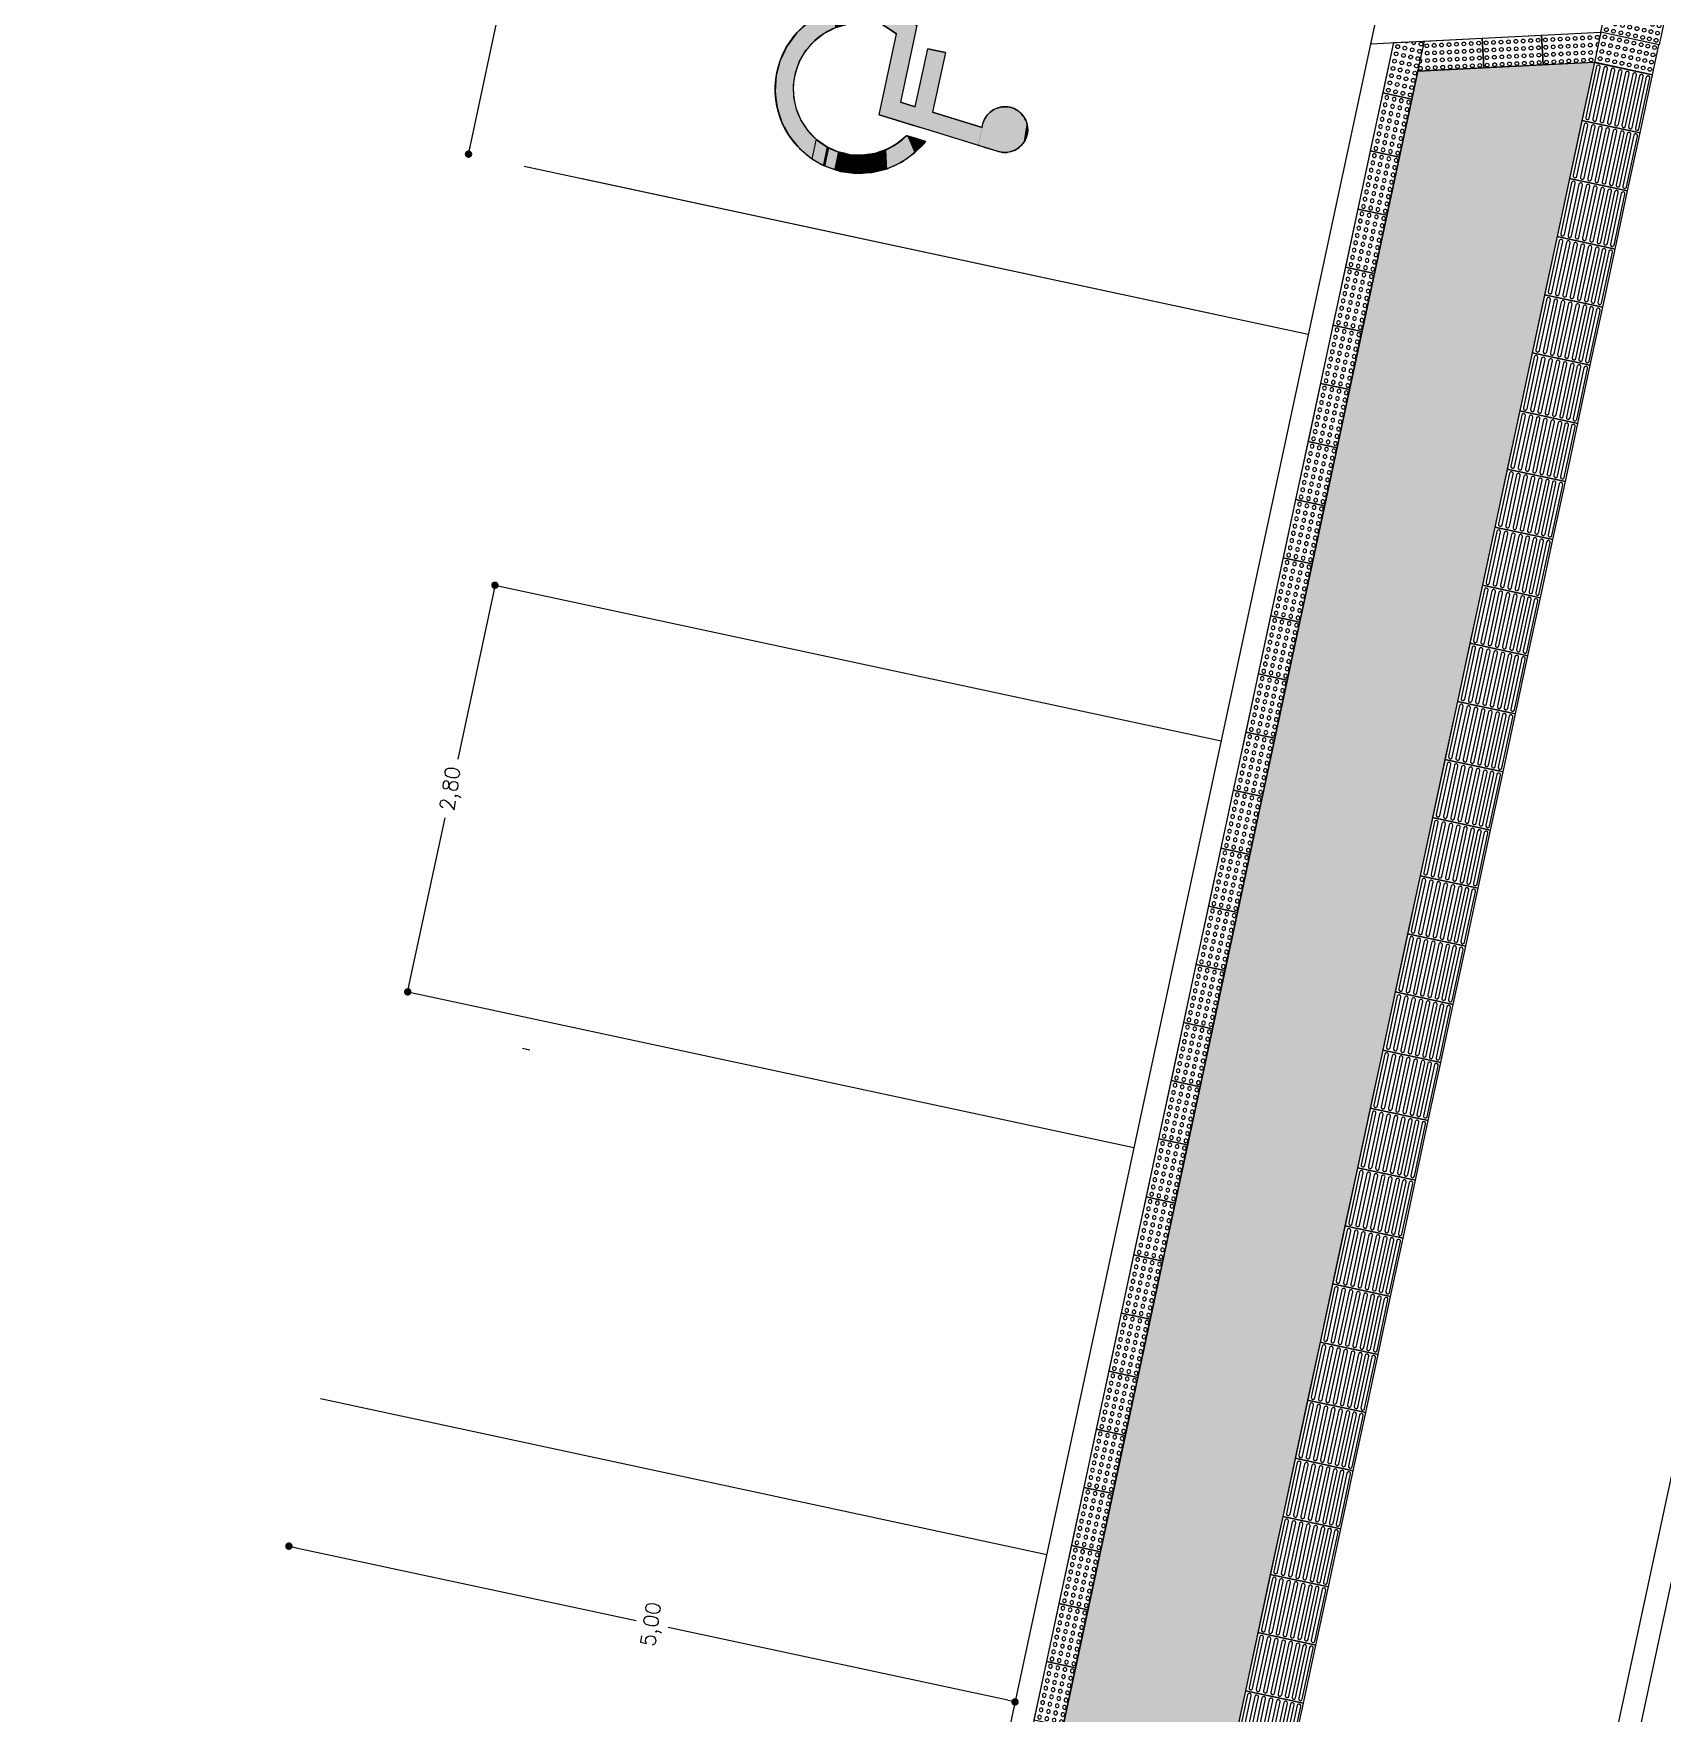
# Model space of a CAD drawing. Header units: millimetres. Extents: x 338 to 506, y 179 to 335.
# Drawn here: x 360.18 to 371.15, y 303.4 to 314.71 of the extents above; entities that cross this region are included whole.
import ezdxf

# ---------------------------------------------------------------- set-up
doc = ezdxf.new("R2010")
doc.units = ezdxf.units.MM
for name, color, linetype in [('ANDEN', 251, 'Continuous'), ('COTAS', 30, 'Continuous'), ('MOBILIARIO_URBANO', 51, 'Continuous'), ('MUROS', 32, 'Continuous'), ('PISO', 253, 'Continuous')]:
    doc.layers.add(name, color=color, linetype=linetype)
doc.styles.add('NOTAS', font='simplex.shx')
doc.styles.get("Standard").update_dxf_attribs({"font": 'ARIALUNI.ttf'})
doc.dimstyles.new('ROMANS', dxfattribs={"dimtxt": 0.1, "dimasz": 0.05, "dimexe": 0.04, "dimexo": 0.5, "dimgap": 0.05, "dimtad": 1, "dimtih": 1, "dimtoh": 1, "dimdec": 4, "dimzin": 5, "dimdsep": 46, "dimtxsty": 'Standard', "dimsah": 1, "dimcen": 0.05, "dimse1": 1, "dimse2": 1, "dimclrd": 7, "dimclre": 7, "dimclrt": 7, "dimadec": 0, "dimazin": 0, "dimtfac": 1, "dimtdec": 4, "dimtix": 1, "dimtmove": 2, "dimatfit": 3, "dimfxl": 1, "dimtolj": 1, "dimarcsym": 0})

# ---------------------------------------------------------------- blocks, each defined once
blk = doc.blocks.new('*U27')
at = {"linetype": 'Continuous'}
for p, q in [((0.954, 2.144), (0.965, 2.151)), ((0.965, 2.151), (0.98, 2.158)), ((0.98, 2.158), (0.991, 2.163)), ((0.991, 2.163), (1.008, 2.168)), ((1.008, 2.168), (1.019, 2.17)), ((1.019, 2.17), (1.048, 2.172)), ((1.048, 2.172), (1.058, 2.17)), ((1.058, 2.17), (1.077, 2.168)), ((1.077, 2.168), (1.09, 2.163)), ((1.09, 2.163), (1.105, 2.158)), ((1.105, 2.158), (1.117, 2.151)), ((1.117, 2.151), (1.13, 2.144)), ((0.888, 2.034), (0.891, 2.048)), ((0.891, 2.048), (0.894, 2.062)), ((0.894, 2.062), (0.9, 2.076)), ((0.9, 2.076), (0.905, 2.089)), ((0.905, 2.089), (0.913, 2.102)), ((0.913, 2.102), (0.921, 2.113)), ((0.921, 2.113), (0.932, 2.125)), ((0.932, 2.125), (0.941, 2.134)), ((0.941, 2.134), (0.954, 2.144)), ((1.13, 2.144), (1.141, 2.134)), ((1.141, 2.134), (1.152, 2.125)), ((1.152, 2.125), (1.161, 2.113)), ((1.161, 2.113), (1.17, 2.102)), ((1.17, 2.102), (1.177, 2.089)), ((1.177, 2.089), (1.184, 2.076)), ((1.184, 2.076), (1.188, 2.062)), ((1.188, 2.062), (1.192, 2.048)), ((1.192, 2.048), (1.194, 2.034)), ((0.888, 2.02), (0.888, 2.034)), ((0.888, 2.004), (0.888, 2.02)), ((0.889, 1.991), (0.888, 2.004)), ((0.892, 1.962), (0.889, 1.991)), ((0.894, 1.936), (0.892, 1.962)), ((0.896, 1.913), (0.894, 1.936)), ((1.172, 1.936), (1.154, 1.913)), ((1.185, 1.962), (1.172, 1.936)), ((1.193, 1.991), (1.185, 1.962)), ((1.194, 2.004), (1.193, 1.991)), ((1.194, 2.034), (1.195, 2.02)), ((1.195, 2.02), (1.194, 2.004)), ((0.898, 1.894), (0.896, 1.913)), ((0.899, 1.879), (0.898, 1.894)), ((0.9, 1.869), (0.899, 1.879)), ((0.9, 1.865), (0.9, 1.869)), ((0.9, 1.864), (0.9, 1.865)), ((0.931, 1.517), (0.9, 1.864)), ((1.023, 1.864), (1.053, 1.517)), ((1.057, 1.865), (1.052, 1.864)), ((1.08, 1.869), (1.057, 1.865)), ((1.108, 1.879), (1.08, 1.869)), ((1.133, 1.894), (1.108, 1.879)), ((1.154, 1.913), (1.133, 1.894)), ((0.941, 1.395), (0.931, 1.517)), ((1.464, 1.517), (1.464, 1.395)), ((0.95, 1.291), (0.941, 1.395)), ((1.064, 1.395), (1.073, 1.291)), ((0.961, 1.169), (0.95, 1.291)), ((1.601, 1.291), (1.649, 1.169)), ((1.692, 0.731), (1.518, 1.169)), ((1.649, 1.169), (1.824, 0.731)), ((1.824, 0.731), (1.994, 0.798)), ((1.994, 0.798), (2.021, 0.731)), ((1.711, 0.685), (1.692, 0.731)), ((1.755, 0.572), (1.711, 0.685)), ((2.039, 0.685), (1.755, 0.572)), ((2.021, 0.731), (2.039, 0.685))]:
    blk.add_line(p, q, dxfattribs=at)
at = {"linetype": 'Continuous', "extrusion": (0, 0, -1)}
for points in [[(-0.965, 2.151), (-1.13, 2.144), (-0.954, 2.144)], [(-0.98, 2.158), (-1.117, 2.151), (-0.965, 2.151)], [(-0.965, 2.151), (-1.117, 2.151), (-1.13, 2.144)], [(-0.991, 2.163), (-1.105, 2.158), (-0.98, 2.158)], [(-0.98, 2.158), (-1.105, 2.158), (-1.117, 2.151)], [(-1.008, 2.168), (-1.09, 2.163), (-0.991, 2.163)], [(-0.991, 2.163), (-1.09, 2.163), (-1.105, 2.158)], [(-1.019, 2.17), (-1.077, 2.168), (-1.008, 2.168)], [(-1.008, 2.168), (-1.077, 2.168), (-1.09, 2.163)], [(-1.048, 2.172), (-1.058, 2.17), (-1.019, 2.17)], [(-1.019, 2.17), (-1.058, 2.17), (-1.077, 2.168)], [(-0.891, 2.048), (-1.194, 2.034), (-0.888, 2.034)], [(-0.894, 2.062), (-1.192, 2.048), (-0.891, 2.048)], [(-0.891, 2.048), (-1.192, 2.048), (-1.194, 2.034)], [(-0.9, 2.076), (-1.188, 2.062), (-0.894, 2.062)], [(-0.894, 2.062), (-1.188, 2.062), (-1.192, 2.048)], [(-0.905, 2.089), (-1.184, 2.076), (-0.9, 2.076)], [(-0.9, 2.076), (-1.184, 2.076), (-1.188, 2.062)], [(-0.913, 2.102), (-1.177, 2.089), (-0.905, 2.089)], [(-0.905, 2.089), (-1.177, 2.089), (-1.184, 2.076)], [(-0.921, 2.113), (-1.17, 2.102), (-0.913, 2.102)], [(-0.913, 2.102), (-1.17, 2.102), (-1.177, 2.089)], [(-0.932, 2.125), (-1.161, 2.113), (-0.921, 2.113)], [(-0.921, 2.113), (-1.161, 2.113), (-1.17, 2.102)], [(-0.941, 2.134), (-1.152, 2.125), (-0.932, 2.125)], [(-0.932, 2.125), (-1.152, 2.125), (-1.161, 2.113)], [(-0.954, 2.144), (-1.141, 2.134), (-0.941, 2.134)], [(-0.941, 2.134), (-1.141, 2.134), (-1.152, 2.125)], [(-0.954, 2.144), (-1.13, 2.144), (-1.141, 2.134)], [(-0.888, 2.034), (-1.195, 2.02), (-0.888, 2.02)], [(-0.888, 2.034), (-1.194, 2.034), (-1.195, 2.02)], [(-0.888, 2.02), (-1.194, 2.004), (-0.888, 2.004)], [(-0.888, 2.02), (-1.195, 2.02), (-1.194, 2.004)], [(-0.888, 2.004), (-1.193, 1.991), (-0.889, 1.991)], [(-0.888, 2.004), (-1.194, 2.004), (-1.193, 1.991)], [(-0.889, 1.991), (-1.185, 1.962), (-0.892, 1.962)], [(-0.889, 1.991), (-1.193, 1.991), (-1.185, 1.962)], [(-0.892, 1.962), (-1.172, 1.936), (-0.894, 1.936)], [(-0.892, 1.962), (-1.185, 1.962), (-1.172, 1.936)], [(-0.894, 1.936), (-1.154, 1.913), (-0.896, 1.913)], [(-0.894, 1.936), (-1.172, 1.936), (-1.154, 1.913)], [(-0.896, 1.913), (-1.133, 1.894), (-0.898, 1.894)], [(-0.896, 1.913), (-1.154, 1.913), (-1.133, 1.894)], [(-0.898, 1.894), (-1.108, 1.879), (-0.899, 1.879)], [(-0.898, 1.894), (-1.133, 1.894), (-1.108, 1.879)], [(-0.899, 1.879), (-1.08, 1.869), (-0.9, 1.869)], [(-0.899, 1.879), (-1.108, 1.879), (-1.08, 1.869)], [(-0.9, 1.869), (-1.057, 1.865), (-0.9, 1.865)], [(-0.9, 1.869), (-1.08, 1.869), (-1.057, 1.865)], [(-0.9, 1.865), (-1.023, 1.864), (-0.9, 1.864)], [(-0.9, 1.865), (-1.023, 1.865), (-1.023, 1.864)], [(-0.9, 1.864), (-1.053, 1.517), (-0.931, 1.517)], [(-0.9, 1.864), (-1.023, 1.864), (-1.053, 1.517)], [(-1.023, 1.865), (-1.057, 1.865), (-1.052, 1.864)], [(-0.931, 1.517), (-1.464, 1.395), (-0.941, 1.395)], [(-0.931, 1.517), (-1.464, 1.517), (-1.464, 1.395)], [(-0.941, 1.395), (-1.073, 1.291), (-0.95, 1.291)], [(-0.941, 1.395), (-1.064, 1.395), (-1.073, 1.291)], [(-0.95, 1.291), (-1.649, 1.169), (-0.961, 1.169)], [(-0.95, 1.291), (-1.601, 1.291), (-1.649, 1.169)], [(-1.518, 1.169), (-1.824, 0.731), (-1.692, 0.731)], [(-1.518, 1.169), (-1.649, 1.169), (-1.824, 0.731)], [(-1.994, 0.798), (-2.021, 0.731), (-1.824, 0.731)], [(-1.692, 0.731), (-2.039, 0.685), (-1.711, 0.685)], [(-1.692, 0.731), (-2.021, 0.731), (-2.039, 0.685)], [(-1.711, 0.685), (-2.039, 0.685), (-1.755, 0.572)]]:
    blk.add_solid(points, dxfattribs=at)
blk = doc.blocks.new('*U28')
at = {"linetype": 'Continuous'}
for p, q in [((0.76, 1.455), (0.851, 1.511)), ((0.851, 1.511), (0.856, 1.455)), ((0.639, 1.327), (0.677, 1.378)), ((0.677, 1.378), (0.681, 1.383)), ((0.681, 1.383), (0.76, 1.455)), ((0.862, 1.378), (0.797, 1.327)), ((0.856, 1.455), (0.862, 1.383)), ((0.862, 1.383), (0.862, 1.378)), ((0.57, 1.202), (0.601, 1.265)), ((0.601, 1.265), (0.617, 1.298)), ((0.617, 1.298), (0.639, 1.327)), ((0.742, 1.265), (0.704, 1.202)), ((0.771, 1.298), (0.742, 1.265)), ((0.797, 1.327), (0.771, 1.298)), ((0.547, 1.115), (0.568, 1.193)), ((0.568, 1.193), (0.57, 1.202)), ((0.699, 1.193), (0.671, 1.115)), ((0.704, 1.202), (0.699, 1.193)), ((0.534, 0.993), (0.537, 1.033)), ((0.537, 1.033), (0.542, 1.099)), ((0.542, 1.099), (0.547, 1.115)), ((0.668, 1.099), (0.657, 1.033)), ((0.657, 1.033), (0.658, 0.993)), ((0.671, 1.115), (0.668, 1.099)), ((0.539, 0.95), (0.534, 0.993)), ((0.546, 0.887), (0.539, 0.95)), ((0.658, 0.993), (0.659, 0.95)), ((0.659, 0.95), (0.673, 0.887)), ((1.529, 0.887), (1.535, 0.906)), ((1.535, 0.906), (1.542, 0.887)), ((0.551, 0.869), (0.546, 0.887)), ((0.575, 0.793), (0.551, 0.869)), ((0.577, 0.785), (0.575, 0.793)), ((0.673, 0.887), (0.677, 0.869)), ((0.677, 0.869), (0.709, 0.793)), ((0.709, 0.793), (0.714, 0.785)), ((1.47, 0.754), (1.509, 0.827)), ((1.509, 0.827), (1.529, 0.887)), ((1.542, 0.887), (1.566, 0.827)), ((1.566, 0.827), (1.595, 0.754)), ((0.61, 0.723), (0.577, 0.785)), ((0.627, 0.691), (0.61, 0.723)), ((0.649, 0.664), (0.627, 0.691)), ((0.714, 0.785), (0.755, 0.723)), ((0.755, 0.723), (0.786, 0.691)), ((0.786, 0.691), (0.813, 0.664)), ((1.368, 0.648), (1.417, 0.69)), ((1.417, 0.69), (1.456, 0.737)), ((1.456, 0.737), (1.47, 0.754)), ((1.571, 0.69), (1.543, 0.648)), ((1.602, 0.737), (1.571, 0.69)), ((1.595, 0.754), (1.602, 0.737)), ((0.687, 0.616), (0.649, 0.664)), ((0.694, 0.608), (0.687, 0.616)), ((0.724, 0.582), (0.694, 0.608)), ((0.747, 0.562), (0.724, 0.582)), ((0.813, 0.664), (0.881, 0.616)), ((0.881, 0.616), (0.899, 0.608)), ((0.899, 0.608), (0.956, 0.582)), ((0.956, 0.582), (1.037, 0.562)), ((1.12, 0.558), (1.202, 0.569)), ((1.202, 0.569), (1.209, 0.572)), ((1.209, 0.572), (1.281, 0.596)), ((1.281, 0.596), (1.353, 0.636)), ((1.353, 0.636), (1.368, 0.648)), ((1.466, 0.569), (1.45, 0.558)), ((1.469, 0.572), (1.466, 0.569)), ((1.493, 0.596), (1.469, 0.572)), ((1.532, 0.636), (1.493, 0.596)), ((1.543, 0.648), (1.532, 0.636)), ((0.752, 0.558), (0.747, 0.562)), ((0.775, 0.538), (0.752, 0.558)), ((0.825, 0.51), (0.775, 0.538)), ((0.868, 0.486), (0.825, 0.51)), ((0.925, 0.466), (0.868, 0.486)), ((0.969, 0.451), (0.925, 0.466)), ((1.037, 0.562), (1.12, 0.558)), ((1.285, 0.466), (1.222, 0.451)), ((1.328, 0.486), (1.285, 0.466)), ((1.382, 0.51), (1.328, 0.486)), ((1.422, 0.538), (1.382, 0.51)), ((1.45, 0.558), (1.422, 0.538)), ((1.039, 0.441), (0.969, 0.451)), ((1.075, 0.436), (1.039, 0.441)), ((1.181, 0.441), (1.075, 0.436)), ((1.222, 0.451), (1.181, 0.441))]:
    blk.add_line(p, q, dxfattribs=at)
at = {"linetype": 'Continuous', "extrusion": (0, 0, -1)}
for points in [[(-0.851, 1.511), (-0.856, 1.455), (-0.76, 1.455)], [(-0.677, 1.378), (-0.797, 1.327), (-0.639, 1.327)], [(-0.681, 1.383), (-0.862, 1.378), (-0.677, 1.378)], [(-0.677, 1.378), (-0.862, 1.378), (-0.797, 1.327)], [(-0.76, 1.455), (-0.862, 1.383), (-0.681, 1.383)], [(-0.681, 1.383), (-0.862, 1.383), (-0.862, 1.378)], [(-0.76, 1.455), (-0.856, 1.455), (-0.862, 1.383)], [(-0.601, 1.265), (-0.704, 1.202), (-0.57, 1.202)], [(-0.617, 1.298), (-0.742, 1.265), (-0.601, 1.265)], [(-0.601, 1.265), (-0.742, 1.265), (-0.704, 1.202)], [(-0.639, 1.327), (-0.771, 1.298), (-0.617, 1.298)], [(-0.617, 1.298), (-0.771, 1.298), (-0.742, 1.265)], [(-0.639, 1.327), (-0.797, 1.327), (-0.771, 1.298)], [(-0.568, 1.193), (-0.671, 1.115), (-0.547, 1.115)], [(-0.57, 1.202), (-0.699, 1.193), (-0.568, 1.193)], [(-0.568, 1.193), (-0.699, 1.193), (-0.671, 1.115)], [(-0.57, 1.202), (-0.704, 1.202), (-0.699, 1.193)], [(-0.537, 1.033), (-0.658, 0.993), (-0.534, 0.993)], [(-0.542, 1.099), (-0.657, 1.033), (-0.537, 1.033)], [(-0.537, 1.033), (-0.657, 1.033), (-0.658, 0.993)], [(-0.547, 1.115), (-0.668, 1.099), (-0.542, 1.099)], [(-0.542, 1.099), (-0.668, 1.099), (-0.657, 1.033)], [(-0.547, 1.115), (-0.671, 1.115), (-0.668, 1.099)], [(-0.534, 0.993), (-0.659, 0.95), (-0.539, 0.95)], [(-0.534, 0.993), (-0.658, 0.993), (-0.659, 0.95)], [(-0.539, 0.95), (-0.673, 0.887), (-0.546, 0.887)], [(-0.539, 0.95), (-0.659, 0.95), (-0.673, 0.887)], [(-1.535, 0.906), (-1.542, 0.887), (-1.529, 0.887)], [(-0.546, 0.887), (-0.677, 0.869), (-0.551, 0.869)], [(-0.546, 0.887), (-0.673, 0.887), (-0.677, 0.869)], [(-0.551, 0.869), (-0.709, 0.793), (-0.575, 0.793)], [(-0.551, 0.869), (-0.677, 0.869), (-0.709, 0.793)], [(-0.575, 0.793), (-0.714, 0.785), (-0.577, 0.785)], [(-0.575, 0.793), (-0.709, 0.793), (-0.714, 0.785)], [(-1.509, 0.827), (-1.595, 0.754), (-1.47, 0.754)], [(-1.529, 0.887), (-1.566, 0.827), (-1.509, 0.827)], [(-1.509, 0.827), (-1.566, 0.827), (-1.595, 0.754)], [(-1.529, 0.887), (-1.542, 0.887), (-1.566, 0.827)], [(-0.577, 0.785), (-0.755, 0.723), (-0.61, 0.723)], [(-0.577, 0.785), (-0.714, 0.785), (-0.755, 0.723)], [(-0.61, 0.723), (-0.786, 0.691), (-0.627, 0.691)], [(-0.61, 0.723), (-0.755, 0.723), (-0.786, 0.691)], [(-0.627, 0.691), (-0.813, 0.664), (-0.649, 0.664)], [(-0.627, 0.691), (-0.786, 0.691), (-0.813, 0.664)], [(-1.417, 0.69), (-1.543, 0.648), (-1.368, 0.648)], [(-1.456, 0.737), (-1.571, 0.69), (-1.417, 0.69)], [(-1.417, 0.69), (-1.571, 0.69), (-1.543, 0.648)], [(-1.47, 0.754), (-1.602, 0.737), (-1.456, 0.737)], [(-1.456, 0.737), (-1.602, 0.737), (-1.571, 0.69)], [(-1.47, 0.754), (-1.595, 0.754), (-1.602, 0.737)], [(-0.649, 0.664), (-0.881, 0.616), (-0.687, 0.616)], [(-0.649, 0.664), (-0.813, 0.664), (-0.881, 0.616)], [(-0.687, 0.616), (-0.899, 0.608), (-0.694, 0.608)], [(-0.687, 0.616), (-0.881, 0.616), (-0.899, 0.608)], [(-0.694, 0.608), (-0.956, 0.582), (-0.724, 0.582)], [(-0.694, 0.608), (-0.899, 0.608), (-0.956, 0.582)], [(-0.724, 0.582), (-1.037, 0.562), (-0.747, 0.562)], [(-0.724, 0.582), (-0.956, 0.582), (-1.037, 0.562)], [(-1.202, 0.569), (-1.45, 0.558), (-1.12, 0.558)], [(-1.209, 0.572), (-1.466, 0.569), (-1.202, 0.569)], [(-1.202, 0.569), (-1.466, 0.569), (-1.45, 0.558)], [(-1.281, 0.596), (-1.469, 0.572), (-1.209, 0.572)], [(-1.209, 0.572), (-1.469, 0.572), (-1.466, 0.569)], [(-1.353, 0.636), (-1.493, 0.596), (-1.281, 0.596)], [(-1.281, 0.596), (-1.493, 0.596), (-1.469, 0.572)], [(-1.368, 0.648), (-1.532, 0.636), (-1.353, 0.636)], [(-1.353, 0.636), (-1.532, 0.636), (-1.493, 0.596)], [(-1.368, 0.648), (-1.543, 0.648), (-1.532, 0.636)], [(-0.747, 0.562), (-1.12, 0.558), (-0.752, 0.558)], [(-0.747, 0.562), (-1.037, 0.562), (-1.12, 0.558)], [(-0.752, 0.558), (-1.422, 0.538), (-0.775, 0.538)], [(-0.752, 0.558), (-1.45, 0.558), (-1.422, 0.538)], [(-0.775, 0.538), (-1.382, 0.51), (-0.825, 0.51)], [(-0.775, 0.538), (-1.422, 0.538), (-1.382, 0.51)], [(-0.825, 0.51), (-1.328, 0.486), (-0.868, 0.486)], [(-0.825, 0.51), (-1.382, 0.51), (-1.328, 0.486)], [(-0.868, 0.486), (-1.285, 0.466), (-0.925, 0.466)], [(-0.868, 0.486), (-1.328, 0.486), (-1.285, 0.466)], [(-0.925, 0.466), (-1.222, 0.451), (-0.969, 0.451)], [(-0.925, 0.466), (-1.285, 0.466), (-1.222, 0.451)], [(-0.969, 0.451), (-1.181, 0.441), (-1.039, 0.441)], [(-0.969, 0.451), (-1.222, 0.451), (-1.181, 0.441)], [(-1.039, 0.441), (-1.181, 0.441), (-1.075, 0.436)]]:
    blk.add_solid(points, dxfattribs=at)
blk = doc.blocks.new('SIMBOLO_DISCAPACITADOS')
for points in [[(0.888, 2.004), (0.961, 1.169), (1.518, 1.169), (1.755, 0.572), (2.039, 0.685), (1.994, 0.798), (1.824, 0.731), (1.601, 1.291), (1.073, 1.291), (1.064, 1.395), (1.464, 1.395), (1.464, 1.517), (1.053, 1.517), (1.023, 1.865, 2.822936), (0.888, 2.004)], [(0.862, 1.378), (0.851, 1.511, 1.375474), (1.602, 0.737), (1.535, 0.906, -1.496783), (0.862, 1.378)]]:
    blk.add_lwpolyline(points, format="xyb", close=True)
at = {"linetype": 'Continuous'}
for name in ['*U27', '*U28']:
    blk.add_blockref(name, (0, 0), dxfattribs=at)
blk = doc.blocks.new('_DOT')
at = {"color": 0, "linetype": 'ByBlock'}
blk.add_line((-0.5, 0), (-1, 0), dxfattribs=at)
at = {"color": 0, "linetype": 'ByBlock', "const_width": 0.5}
blk.add_lwpolyline([(-0.25, 0, 1), (0.25, 0, 1)], format="xyb", close=True, dxfattribs=at)
blk = doc.blocks.new('*U759')
at = {"layer": 'COTAS', "color": 7, "style": 'NOTAS'}
blk.add_text('2,40', height=0.1, dxfattribs=at).set_placement((3020.122, 2026.624))
blk = doc.blocks.new('*D758')
at = {"layer": 'COTAS', "color": 7, "transparency": 16777216}
for p, q in [((3019.126, 2026.737), (3020.072, 2026.677)), ((3021.422, 2026.591), (3020.476, 2026.651))]:
    blk.add_line(p, q, dxfattribs=at)
at = {"layer": 'DEFPOINTS', "color": 0, "transparency": 16777216}
for p in [(3019.076, 2026.74), (3019.057, 2026.428), (3021.452, 2026.276)]:
    blk.add_point(p, dxfattribs=at)
at = {"transparency": 16777216}
blk.add_blockref('*U759', (0, 0), dxfattribs=at)
at = {"layer": 'COTAS', "color": 7, "transparency": 16777216, "xscale": 0.05, "yscale": 0.05, "zscale": 0.05}
for p, rotation in [((3019.076, 2026.74), 176.366936854075), ((3021.472, 2026.588), 356.3669368540752)]:
    blk.add_blockref('_DOT', p, dxfattribs=dict(at, rotation=rotation))
blk = doc.blocks.new('*U761')
at = {"layer": 'COTAS', "color": 7, "style": 'NOTAS'}
blk.add_text('2,80', height=0.1, dxfattribs=at).set_placement((3014.683, 2026.185))
blk = doc.blocks.new('*D760')
at = {"layer": 'COTAS', "color": 7, "transparency": 16777216}
for p, q in [((3013.488, 2026.311), (3014.633, 2026.238)), ((3016.183, 2026.14), (3015.038, 2026.212))]:
    blk.add_line(p, q, dxfattribs=at)
at = {"layer": 'DEFPOINTS', "color": 0, "transparency": 16777216}
for p in [(3013.438, 2026.314), (3013.438, 2026.314), (3016.232, 2026.137)]:
    blk.add_point(p, dxfattribs=at)
at = {"transparency": 16777216}
blk.add_blockref('*U761', (0, 0), dxfattribs=at)
at = {"layer": 'COTAS', "color": 7, "transparency": 16777216, "xscale": 0.05, "yscale": 0.05, "zscale": 0.05}
for p, rotation in [((3013.438, 2026.314), 176.366936854075), ((3016.232, 2026.137), 356.3669368540752)]:
    blk.add_blockref('_DOT', p, dxfattribs=dict(at, rotation=rotation))
blk = doc.blocks.new('*U763')
at = {"layer": 'COTAS', "color": 7, "style": 'NOTAS'}
blk.add_text('5,00', height=0.1, dxfattribs=at).set_placement((3009.319, 2024.02))
blk = doc.blocks.new('*D762')
at = {"layer": 'COTAS', "color": 7, "transparency": 16777216}
for p, q in [((3009.627, 2026.506), (3009.479, 2024.17)), ((3009.317, 2021.616), (3009.465, 2023.951))]:
    blk.add_line(p, q, dxfattribs=at)
at = {"layer": 'DEFPOINTS', "color": 0, "transparency": 16777216}
for p in [(3010.644, 2026.491), (3009.313, 2021.566), (3010.327, 2021.501)]:
    blk.add_point(p, dxfattribs=at)
at = {"transparency": 16777216}
blk.add_blockref('*U763', (0, 0), dxfattribs=at)
at = {"layer": 'COTAS', "color": 7, "transparency": 16777216, "xscale": 0.05, "yscale": 0.05, "zscale": 0.05}
for p, rotation in [((3009.63, 2026.556), 86.36693685402311), ((3009.313, 2021.566), 266.366936854023)]:
    blk.add_blockref('_DOT', p, dxfattribs=dict(at, rotation=rotation))
blk = doc.blocks.new('*U29')
at = {"layer": 'MOBILIARIO_URBANO'}
blk.add_lwpolyline([(1192.979, 208.83), (1193.379, 208.83), (1193.379, 208.63), (1192.979, 208.63), (1192.979, 208.83)], dxfattribs=at)
for centre in [(1193.004, 208.797), (1193.004, 208.747), (1193.054, 208.797), (1193.054, 208.747), (1193.104, 208.797), (1193.104, 208.747), (1193.154, 208.797), (1193.154, 208.747), (1193.204, 208.797), (1193.204, 208.747), (1193.254, 208.797), (1193.254, 208.747), (1193.304, 208.797), (1193.304, 208.747), (1193.354, 208.797), (1193.354, 208.747), (1193.004, 208.697), (1193.004, 208.647), (1193.054, 208.697), (1193.054, 208.647), (1193.104, 208.697), (1193.104, 208.647), (1193.154, 208.697), (1193.154, 208.647), (1193.204, 208.697), (1193.204, 208.647), (1193.254, 208.697), (1193.254, 208.647), (1193.304, 208.697), (1193.304, 208.647), (1193.354, 208.697), (1193.354, 208.647)]:
    blk.add_circle(centre, 0.0125, dxfattribs=at)
blk = doc.blocks.new('*U878')
at = {"layer": 'MOBILIARIO_URBANO'}
blk.add_lwpolyline([(1089.352, 239.34), (1089.652, 239.34), (1089.652, 238.94), (1089.352, 238.94), (1089.352, 239.34)], dxfattribs=at)
for centre in [(1089.377, 239.308), (1089.377, 239.258), (1089.427, 239.308), (1089.427, 239.258), (1089.477, 239.308), (1089.477, 239.258), (1089.527, 239.308), (1089.527, 239.258), (1089.577, 239.308), (1089.577, 239.258), (1089.627, 239.308), (1089.627, 239.258), (1089.677, 239.308), (1089.677, 239.258), (1089.727, 239.308), (1089.727, 239.258), (1089.377, 239.208), (1089.377, 239.158), (1089.427, 239.208), (1089.427, 239.158), (1089.477, 239.208), (1089.477, 239.158), (1089.527, 239.208), (1089.527, 239.158), (1089.577, 239.208), (1089.577, 239.158), (1089.627, 239.208), (1089.627, 239.158), (1089.677, 239.208), (1089.677, 239.158), (1089.727, 239.208), (1089.727, 239.158), (1089.377, 239.108), (1089.377, 239.058), (1089.427, 239.108), (1089.427, 239.058), (1089.477, 239.108), (1089.477, 239.058), (1089.527, 239.108), (1089.527, 239.058), (1089.577, 239.108), (1089.577, 239.058), (1089.627, 239.108), (1089.627, 239.058), (1089.677, 239.108), (1089.677, 239.058), (1089.727, 239.108), (1089.727, 239.058), (1089.377, 239.012), (1089.377, 238.966), (1089.427, 239.012), (1089.427, 238.966), (1089.477, 239.012), (1089.477, 238.966), (1089.527, 239.012), (1089.527, 238.966), (1089.577, 239.012), (1089.577, 238.966), (1089.627, 239.012), (1089.627, 238.966), (1089.677, 239.012), (1089.677, 238.966), (1089.727, 239.012), (1089.727, 238.966)]:
    blk.add_circle(centre, 0.0125, dxfattribs=at)
blk = doc.blocks.new('*U877')
at = {"layer": 'MOBILIARIO_URBANO', "color": 241}
blk.add_lwpolyline([(1146.718, 221.48), (1147.118, 221.48), (1147.118, 221.08), (1146.718, 221.08), (1146.718, 221.48)], dxfattribs=at)
for points in [[(1146.743, 221.46), (1147.093, 221.46, -1), (1147.093, 221.435), (1146.743, 221.435, -1)], [(1146.743, 221.41), (1147.093, 221.41, -1), (1147.093, 221.385), (1146.743, 221.385, -1)], [(1146.743, 221.36), (1147.093, 221.36, -1), (1147.093, 221.335), (1146.743, 221.335, -1)], [(1146.743, 221.31), (1147.093, 221.31, -1), (1147.093, 221.285), (1146.743, 221.285, -1)], [(1146.743, 221.21), (1147.093, 221.21, -1), (1147.093, 221.185), (1146.743, 221.185, -1)], [(1146.743, 221.26), (1147.093, 221.26, -1), (1147.093, 221.235), (1146.743, 221.235, -1)], [(1146.743, 221.164), (1147.093, 221.164, -1), (1147.093, 221.139), (1146.743, 221.139, -1)], [(1146.743, 221.118), (1147.093, 221.118, -1), (1147.093, 221.093), (1146.743, 221.093, -1)]]:
    blk.add_lwpolyline(points, format="xyb", close=True, dxfattribs=at)
blk = doc.blocks.new('*U880')
at = {"layer": 'MOBILIARIO_URBANO', "color": 241}
blk.add_lwpolyline([(1146.708, 221.48), (1147.118, 221.48), (1147.118, 221.08), (1146.708, 221.08), (1146.708, 221.48)], dxfattribs=at)
for points in [[(1146.733, 221.46), (1147.093, 221.46, -1), (1147.093, 221.435), (1146.733, 221.435, -1)], [(1146.733, 221.41), (1147.093, 221.41, -1), (1147.093, 221.385), (1146.733, 221.385, -1)], [(1146.733, 221.36), (1147.093, 221.36, -1), (1147.093, 221.335), (1146.733, 221.335, -1)], [(1146.733, 221.31), (1147.093, 221.31, -1), (1147.093, 221.285), (1146.733, 221.285, -1)], [(1146.733, 221.26), (1147.093, 221.26, -1), (1147.093, 221.235), (1146.733, 221.235, -1)], [(1146.733, 221.21), (1147.093, 221.21, -1), (1147.093, 221.185), (1146.733, 221.185, -1)], [(1146.733, 221.164), (1147.093, 221.164, -1), (1147.093, 221.139), (1146.733, 221.139, -1)], [(1146.733, 221.118), (1147.093, 221.118, -1), (1147.093, 221.093), (1146.733, 221.093, -1)]]:
    blk.add_lwpolyline(points, format="xyb", close=True, dxfattribs=at)
blk = doc.blocks.new('*U891')
at = {"layer": 'ANDEN', "linetype": 'Continuous'}
for p, q in [((81.254, 138.501), (127.805, 135.546)), ((128.038, 134.379), (109.656, 135.546)), ((127.805, 135.546), (128.038, 134.379))]:
    blk.add_line(p, q, dxfattribs=at)
at = {"layer": 'ANDEN', "linetype": 'Continuous', "extrusion": (0, 0, -1)}
for points in [[(-63.105, 138.501), (-127.805, 135.546), (-109.656, 135.546)], [(-63.105, 138.501), (-81.254, 138.501), (-127.805, 135.546)], [(-109.656, 135.546), (-127.805, 135.546), (-128.038, 134.379)]]:
    blk.add_solid(points, dxfattribs=at)
blk = doc.blocks.new('A$C7152A42C')
at = {"layer": 'ANDEN'}
for p, q in [((117.87784, 141.53685), (117.56101, 136.5469)), ((120.67221, 141.35942), (120.35538, 136.36947)), ((123.46658, 141.182), (123.14975, 136.19205)), ((126.26096, 141.00457), (125.94412, 136.01462)), ((136.12363, 135.36828), (66.2643, 139.80393)), ((136.12363, 135.36828), (67.26229, 139.74057)), ((122.05847, 132.25328), (111.49487, 132.92401))]:
    blk.add_line(p, q, dxfattribs=at)
for points in [[(127.97052, 135.73565), (67.10309, 139.60037), (67.50231, 145.88791)], [(128.03768, 134.37867), (127.8045, 135.54579), (65.89283, 139.47681), (66.2857, 145.66435)], [(126.2863, 141.40377), (126.2863, 141.40377), (125.94412, 136.01462)], [(128.3393, 135.86254), (127.94011, 135.88789), (128.24425, 134.36555)]]:
    blk.add_lwpolyline(points, dxfattribs=at)
blk.add_lwpolyline([(121.90847, 109.00105), (121.90847, 132.1125), (111.64487, 132.76418), (111.64487, 123.70105), (110.64487, 123.70105), (110.64487, 119.00105), (111.64487, 119.00105), (111.64487, 113.70105), (110.64487, 113.70105), (110.64487, 109.00105)], close=True, dxfattribs=at)
at = {"layer": 'MOBILIARIO_URBANO'}
for points in [[(127.97052, 135.73565), (127.62455, 135.75762), (127.61188, 135.55802), (128.01107, 135.53268)], [(127.97052, 135.73565), (128.01107, 135.53268)], [(128.01107, 135.53268), (128.08752, 135.15005), (127.89139, 135.11087), (127.8045, 135.54579), (128.01107, 135.53268)], [(128.16588, 134.7578), (128.24425, 134.36555), (128.03768, 134.37867), (127.96976, 134.71862), (128.16588, 134.7578)], [(128.24425, 134.36555), (128.03768, 134.37867), (128.01233, 133.97947), (128.21891, 133.96636), (128.24425, 134.36555)]]:
    blk.add_lwpolyline(points, dxfattribs=at)
for centre in [(127.64794, 135.72357), (127.69784, 135.7204), (127.74774, 135.71723), (127.79764, 135.71406), (127.84754, 135.7109), (127.89744, 135.70773), (127.94734, 135.70456), (127.63843, 135.57387), (127.6416, 135.62377), (127.64477, 135.67367), (127.68833, 135.5707), (127.6915, 135.6206), (127.69467, 135.6705), (127.73823, 135.56753), (127.7414, 135.61743), (127.74457, 135.66733), (127.78813, 135.56437), (127.7913, 135.61427), (127.79447, 135.66416), (127.8412, 135.6111), (127.84437, 135.661), (127.8911, 135.60793), (127.89427, 135.65783), (127.941, 135.60476), (127.94417, 135.65466), (127.82519, 135.53155), (127.83499, 135.48252), (127.83803, 135.5612), (127.88402, 135.49231), (127.88793, 135.55803), (127.93305, 135.50211), (127.93783, 135.55486), (127.94285, 135.45308), (127.98208, 135.51191), (127.98773, 135.55169), (127.99188, 135.46287), (127.84478, 135.43349), (127.85458, 135.38446), (127.89381, 135.44328), (127.90361, 135.39425), (127.91341, 135.34522), (127.95264, 135.40405), (127.96244, 135.35502), (128.00167, 135.41384), (128.01147, 135.36481), (127.86437, 135.33543), (127.87417, 135.28639), (127.88397, 135.23736), (127.9232, 135.29619), (127.933, 135.24716), (127.97223, 135.30599), (127.98203, 135.25695), (128.02126, 135.31578), (128.03106, 135.26675), (127.89376, 135.18833), (127.90356, 135.1393), (127.94279, 135.19813), (127.95259, 135.1491), (127.99182, 135.20792), (128.00162, 135.15889), (128.04086, 135.21772), (128.05065, 135.16869), (127.99172, 134.69802), (128.04075, 134.70782), (128.08978, 134.71761), (128.09958, 134.66858), (128.13881, 134.72741), (128.14861, 134.67838), (128.00152, 134.64899), (128.01131, 134.59996), (128.02111, 134.55093), (128.05055, 134.65879), (128.06034, 134.60976), (128.07014, 134.56072), (128.10938, 134.61955), (128.11917, 134.57052), (128.15841, 134.62935), (128.1682, 134.58032), (128.03091, 134.5019), (128.0407, 134.45287), (128.07994, 134.51169), (128.08973, 134.46266), (128.12897, 134.52149), (128.13876, 134.47246), (128.178, 134.53129), (128.18779, 134.48225), (128.19759, 134.43322), (128.0505, 134.40384), (128.06804, 134.34418), (128.09953, 134.41363), (128.11794, 134.34101), (128.14856, 134.42343), (128.16784, 134.33784), (128.20739, 134.38419), (128.21774, 134.33467), (128.06171, 134.24438), (128.06487, 134.29428), (128.11161, 134.24121), (128.11477, 134.29111), (128.16151, 134.23804), (128.16467, 134.28794), (128.21141, 134.23487), (128.21457, 134.28477), (128.0522, 134.09468), (128.05537, 134.14458), (128.05854, 134.19448), (128.10527, 134.14141), (128.10844, 134.19131), (128.15517, 134.13824), (128.15834, 134.18814), (128.20507, 134.13507), (128.20824, 134.18497), (128.04637, 134.00286), (128.04929, 134.04877), (128.09627, 133.9997), (128.09919, 134.0456), (128.1021, 134.09151), (128.14617, 133.99653), (128.14909, 134.04243), (128.152, 134.08834), (128.19607, 133.99336), (128.19899, 134.03927), (128.2019, 134.08517)]:
    blk.add_circle(centre, 0.0125, dxfattribs=at)
for centre, start, end in [((127.9909, 135.60159), 71.13665, 311.460059), ((127.99407, 135.65149), 133.18284, 249.413868), ((127.87422, 135.54135), 176.278093, 356.455781), ((128.10932, 134.3646), 45.840376, 126.893498), ((128.15835, 134.3744), 340.67019, 192.063684)]:
    blk.add_arc(centre, 0.0125, start, end, dxfattribs=at)
at = {"layer": 'PISO'}
blk.add_lwpolyline([(120.41072, 140.53958), (120.40755, 140.48968)], dxfattribs=at)
at = {"xscale": -1, "rotation": 176.3669368540418}
blk.add_blockref('SIMBOLO_DISCAPACITADOS', (126.09437, 140.31722), dxfattribs=at)
at = {"layer": 'ANDEN', "linetype": 'Continuous'}
blk.add_blockref('*U891', (0, 0), dxfattribs=at)
at = {"layer": 'ANDEN', "xscale": -1, "rotation": 356.3669368540417}
for name, p in [('*U29', (1294.19501, -147.56272)), ('*U29', (1294.59421, -147.58807)), ('*U29', (1294.9934, -147.61342)), ('*U29', (1295.3926, -147.63876)), ('*U29', (1295.7918, -147.66411)), ('*U29', (1296.19099, -147.68946)), ('*U29', (1296.59019, -147.7148)), ('*U29', (1296.98938, -147.74015)), ('*U29', (1297.38858, -147.7655)), ('*U29', (1297.78778, -147.79084)), ('*U29', (1298.18697, -147.81619)), ('*U29', (1298.58617, -147.84154)), ('*U29', (1298.98537, -147.86688)), ('*U29', (1299.38456, -147.89223)), ('*U29', (1299.78376, -147.91758)), ('*U29', (1300.18295, -147.94292)), ('*U29', (1300.58215, -147.96827)), ('*U29', (1300.98135, -147.99362)), ('*U29', (1301.38054, -148.01896)), ('*U29', (1301.77974, -148.04431)), ('*U29', (1302.17893, -148.06966)), ('*U29', (1302.57813, -148.095)), ('*U29', (1302.97733, -148.12035)), ('*U29', (1303.37652, -148.1457)), ('*U29', (1303.77572, -148.17104)), ('*U29', (1304.17492, -148.19639)), ('*U29', (1304.57411, -148.22174)), ('*U29', (1304.97331, -148.24708)), ('*U877', (1247.2293, -158.60918)), ('*U877', (1247.6285, -158.63453)), ('*U877', (1248.02769, -158.65987)), ('*U877', (1248.42689, -158.68522)), ('*U877', (1248.82609, -158.71057)), ('*U877', (1249.22528, -158.73591)), ('*U877', (1249.62448, -158.76126)), ('*U877', (1250.02367, -158.78661)), ('*U877', (1250.42287, -158.81195)), ('*U877', (1250.82207, -158.8373)), ('*U880', (1251.22126, -158.86265)), ('*U877', (1251.63087, -158.88866)), ('*U877', (1252.03007, -158.914)), ('*U877', (1252.42927, -158.93935)), ('*U877', (1252.82846, -158.9647)), ('*U877', (1253.22766, -158.99004)), ('*U877', (1253.62685, -159.01539)), ('*U877', (1254.02605, -159.04073)), ('*U877', (1254.42525, -159.06608)), ('*U877', (1254.82444, -159.09143)), ('*U877', (1255.22364, -159.11677)), ('*U877', (1255.62284, -159.14212)), ('*U877', (1256.02203, -159.16747)), ('*U877', (1256.42123, -159.19281)), ('*U877', (1256.82042, -159.21816)), ('*U877', (1257.21962, -159.24351)), ('*U877', (1257.61882, -159.26885)), ('*U877', (1258.01801, -159.2942)), ('*U877', (1258.41721, -159.31955))]:
    blk.add_blockref(name, p, dxfattribs=at)
at = {"layer": 'ANDEN', "rotation": 281.298354031984}
blk.add_blockref('*U29', (-310.42102, 1264.09603), dxfattribs=at)
at = {"layer": 'MOBILIARIO_URBANO', "rotation": 356.3669368540417}
blk.add_blockref('*U878', (-974.08467, -35.46532), dxfattribs=at)
at = {"layer": 'COTAS'}
for base, p1, p2, angle, picture, middle in [((126.31056, 141.78574), (128.68593, 141.3218), (126.29076, 141.47387), 176.366937, '*D758', (127.50814, 141.7097)), ((116.54752, 136.61125), (117.87784, 141.53685), (117.56101, 136.5469), 86.366937, '*D762', (116.70593, 139.10622)), ((120.67221, 141.35942), (123.46658, 141.182), (120.67221, 141.35942), 176.366937, '*D760', (122.0694, 141.27071))]:
    dim = blk.add_linear_dim(base=base, p1=p1, p2=p2, angle=angle, dimstyle='ROMANS', dxfattribs=at)
    dim.commit()
    dim.dimension.update_dxf_attribs({"geometry": picture, "text_midpoint": middle, "insert": (-2892.7659, -1884.95455)})

msp = doc.modelspace()

# ---------------------------------------------------------------- block references
at = {"layer": 'MUROS', "color": 32, "rotation": 81.53046525965426}
msp.add_blockref('A$C7152A42C', (484.748, 168.084), dxfattribs=at)

doc.saveas('drawing.dxf')
